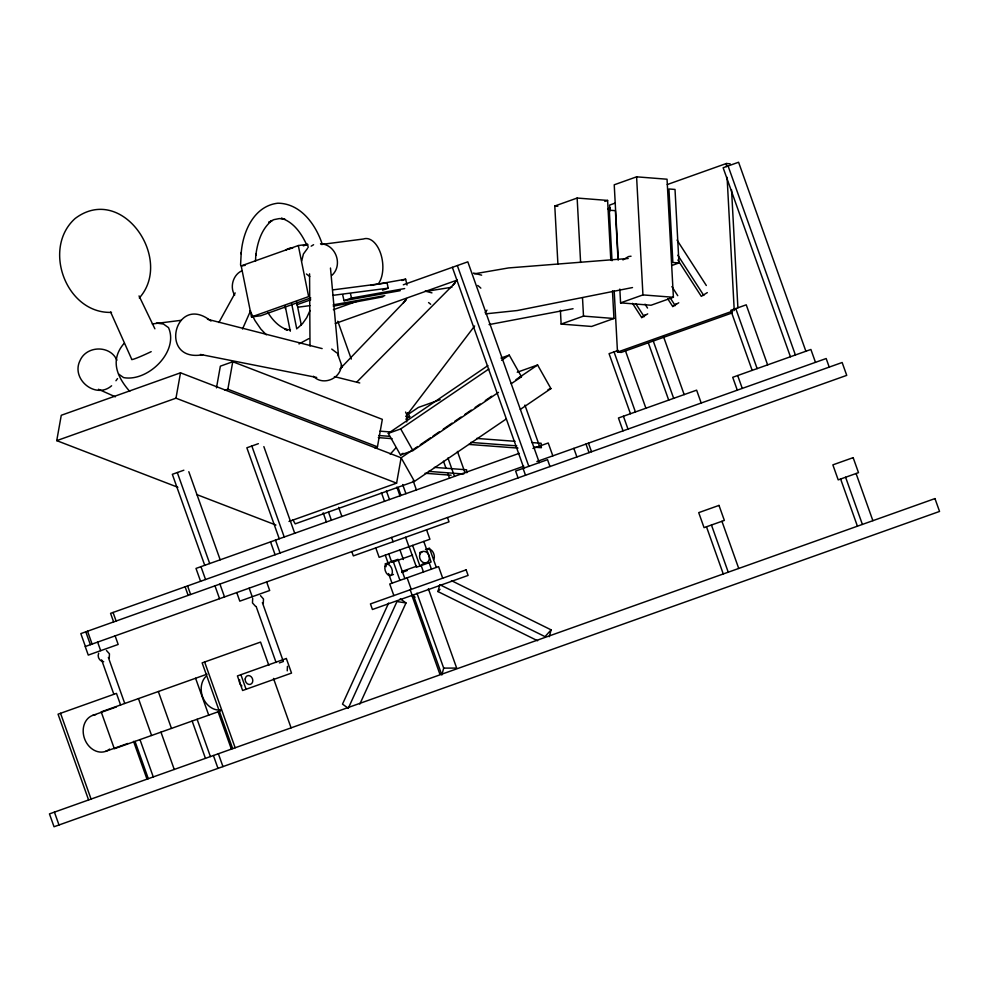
<?xml version="1.0" encoding="UTF-8"?>
<svg xmlns="http://www.w3.org/2000/svg" width="989" height="989" viewBox="0 0 989 989"><rect width="100%" height="100%" fill="white"/><g stroke="black" fill="none" stroke-linecap="round" stroke-linejoin="round"><path stroke-width="1.48" d="M406.677 421.92L406.763 414.675L405.589 412.054M309.569 273.817L310.002 346.076M241.155 253.913C242.49 232.341 253.679 205.996 277.822 203.202C300.668 203.351 315.874 224.664 322.327 244.444M240.562 265.052L241.242 252.38M255.483 261.269L255.879 253.889L255.805 255.422C257.437 242.589 261.43 228.83 272.024 220.51L268.748 222.364L273.879 219.645L279.355 218.581L285.005 219.224M177.872 487.293L56.744 440.637L61.269 415.281L180.505 372.816L401.126 457.783L414.453 481.396L506.281 418.953M56.744 440.637L175.98 398.184L180.505 372.816M216.48 387.861L220.349 366.165L232.761 361.739L382.335 419.348L377.439 446.818L374.67 447.807M225.109 390.198L227.866 389.221L232.761 361.739M288.998 521.463L396.601 483.151L401.126 457.783L417.704 446.509M98.677 653.247C96.971 656.894 99.666 661.468 103.697 661.703M109.247 658.353L109.458 653.84L106.441 650.478M301.732 260.861L303.413 254L307.579 248.326M252.69 598.394L252.479 602.919L255.496 606.282M263.272 603.513L263.482 599L260.466 595.625M341.279 365.151C341.057 378.75 322.797 386.279 313.414 376.24M287.243 670.839L287.453 666.326M537.62 640.761L437.954 591.57L439.808 584.697L545.013 636.632L551.108 629.857L451.441 580.654M416.938 593.116L443.69 668.107L441.848 674.968L413.538 595.65M549.266 636.718L551.108 629.857M250.563 310.781L242.503 329.028M388.64 603.018L342.503 704.131L348.276 708.285L396.972 601.547L405.997 602.944L359.848 704.069M310.039 310.484L306.701 317.692L302.572 323.576L297.813 327.989M218.89 322.525L235.172 292.929M124.008 343.467C109.878 359.996 116.764 376.562 129.72 391.397M115.948 380.74L117.543 378.564M331.81 275.412C343.344 265.2 335.914 244.332 320.523 243.714M403.252 303.079L406.59 298.542M452.937 285.388L457.103 279.714M405.75 416.517L474.658 325.962M485.104 312.561L486.996 310.126M139.313 297.961C174.015 259.266 121.993 183.101 75.152 218.482C41.723 248.338 66.3 313.983 111.51 312.376M390.21 454.186L395.934 447.819M437.954 591.57L439.994 589.308M406.145 299.927L339.833 369.045M454.989 283.064L356.757 382.1M632.49 303.314L641.688 317.58L645.211 314.725M641.688 317.58L647.696 313.847M667.723 298.74L672.743 306.528L676.266 303.672M672.743 306.528L678.751 302.782M677.885 260.02L701.3 296.354L707.308 292.608M408.16 414.379L418.359 407.443L440.167 399.68M405.861 419.163L409.681 416.567L407.53 412.747M498.481 392.386L412.92 450.576L400.496 455.002L388.281 433.355L487.898 365.609M388.281 433.355L400.706 428.929L488.826 369.008M501.596 360.317L509.261 355.113L521.475 376.76L511.264 383.707M400.496 455.002L403.055 453.259M420.263 444.778L430.462 437.843M433.009 436.1L439.388 431.773M443.22 429.164L452.146 423.094M454.693 421.363L461.072 417.024M464.904 414.416L471.271 410.089M475.103 407.48L480.209 404.019M485.302 400.545L491.681 396.206M515.924 379.727L537.596 364.99L550.922 388.603L520.313 409.421M241.625 270.924C233.008 274.954 229.609 287.131 234.677 295.105M311.189 246.162L313.587 244.716M111.609 385.772C95.661 399.741 70.578 379.034 80.097 360.453C86.649 345.408 110.447 345.025 116.887 360.243M622.922 259.922L628.472 256.584L631.044 256.213M308.828 338.634L298.999 343.949M310.769 297.936L260.775 315.738L251.503 316.937L241.192 265.893L298.319 245.544L307.591 244.345L308.197 247.349M303.314 245.865L307.591 244.345M557.92 264.273L554.792 206.009L577.143 198.047L607.605 200.421L610.819 260.218M619.831 289.072L620.573 302.869L651.034 305.242L673.398 297.281L667.043 179.219L636.595 176.833L614.231 184.795L618.273 259.934M251.503 316.937L308.642 296.601L298.319 245.544M296.663 304.822L310.707 299.815M604.811 201.41L607.605 200.421M615.356 203.029L609.595 205.082L609.916 211.201M667.254 184.547L726.346 163.506L730.154 163.803M342.664 294.809L344.061 300.705L351.503 298.048L404.674 288.565M401.905 280.505L405.626 279.182L407.023 285.067M607.679 208.852L610.3 207.925M382.558 290.173L388.17 288.182L387.095 282.854L333.503 289.802M333.367 309.705L356.856 301.336M403.302 284.795L467.809 261.825L539.302 462.605M382.867 296.861L333.293 306.157M335.308 323.502L457.227 280.097M671.704 265.547L678.961 262.963L675.017 189.443L668.923 188.973L672.866 262.481L678.961 262.963M560.392 310.274L561.134 324.071L583.498 316.109L613.946 318.495L612.463 290.89M620.573 302.869L642.937 294.907L673.398 297.281M183.855 470.208L172.333 474.312L204.735 565.312M258.376 443.678L246.854 447.782L279.257 538.77M500.978 358.055L509.261 355.113M613.946 318.495L591.595 326.457L561.134 324.071M517.247 372.235L537.596 364.99M406.924 417.543L409.681 416.567M518.718 377.736L521.475 376.76M618.236 350.403L609.063 353.666L630.45 413.723M614.194 290.84L617.495 352.109L732.8 311.041M732.293 312.883L621.302 352.405L617.495 352.109M548.017 389.641L550.922 388.603M414.453 481.396L295.204 523.861L292.991 519.93M519.225 453.333L195.995 568.428L200.582 581.285M532.947 448.437L548.24 442.998L552.826 455.855M523.811 466.19L110.57 613.341L113.624 621.92M536.866 461.542L826.174 358.525L829.227 367.104M425.468 549.538L429.436 548.116L436.31 567.414M386.612 564.336L389.505 563.297M392.398 562.271L412.561 555.089M419.657 552.567L422.501 551.553M390.593 575.487L393.486 574.448M402.164 571.358L416.629 566.215M422.204 564.225L426.469 562.704M401.682 572.495L407.27 570.505M207.047 674.177L101.199 711.87L114.328 748.747L220.176 711.066M92.781 715.356L116.381 706.95M279.393 662.914L283.349 661.505L262.382 602.622M105.6 751.38L127.816 743.468M152.294 323.947L180.987 320.337M632.503 287.552L517.185 310.546L485.55 313.859M489.061 324.59L573.051 308.716M370.69 285.413L405.626 279.182M344.061 300.705L400.261 290.667M333.157 304.859L384.808 295.637M474.386 273.829L508.581 267.932L628.188 258.488M426.296 291.335L451.936 287.23M202.733 354.742C157.708 362.753 174.855 292.101 210.991 321.066M288.145 248.771L292.657 248.19M321.252 244.481L363.408 239.004A25.034 14.279 82.6 0 1 380.777 253.889A25.034 14.279 82.6 0 1 378.119 284.127M241.192 265.893L245.161 265.373M333.046 295.328L388.17 288.182M297.689 307.233L309.94 305.638M443.69 668.107L456.671 668.082L428.373 588.776M379.949 431.167L390.692 431.97M476.661 438.424L515.034 441.304M531.921 442.565L541.131 443.257L541.379 447.708L533.701 447.139M378.663 435.506L389.406 436.31M470.764 442.417L516.814 445.866M378.305 437.62L392.114 438.659M468.873 444.42L517.989 448.104M434.369 467.377L466.598 469.8L466.771 472.767M428.472 471.37L463.779 474.015M425.047 473.261L451.132 475.214M554.792 206.009L557.833 206.244M290.469 329.918L284.832 329.288L287.305 329.93M156.435 323.069L163.445 324.033L168.501 327.619C179.182 351.738 147.682 382.137 123.613 377.6L118.544 374.027M200.458 354.458L316.69 377.464M334.381 376.611L359.761 382.966M207.455 319.262L322.142 348.585M473.471 273.051L481.643 275.165M425.146 291.1L431.958 292.868M283.769 218.89L281.296 218.248C293.782 222.105 301.608 233.763 306.813 245.074M227.866 389.221L377.439 446.818M175.98 398.184L396.601 483.151M196.613 494.512L275.919 525.048M287.379 329.782C278.849 327.013 272.568 319.991 267.908 312.611M98.455 389.27L115.367 396.812M415.108 597.22L411.647 594.723L439.845 674.078M400.224 598.79L405.997 602.944M306.405 273.99L309.792 276.549M331.723 349.068L336.952 353.011M266.313 334.801L260.812 329.028L255.026 320.634L250.032 310.855M677.045 240.092L706.319 285.512M677.861 255.236L703.785 295.476M671.89 286.6L677.749 295.686M670.208 297.862L675.215 305.638M645.026 304.155L647.535 308.049M635.803 303.722L644.173 316.703M400.706 428.929L412.92 450.576M139.041 295.921L154.89 328.805M110.632 312.054L131.722 359.267A17.295 1.137 -24.9 0 0 151.181 351.651M856.078 473.508L872.879 520.684M815.48 362.333L810.893 349.463L732.713 377.303L737.299 390.173M805.887 351.256L738.585 162.245L723.132 167.747L790.434 356.757M845.595 477.242L862.383 524.417M840.625 479.022L857.414 526.185M728.089 165.979L795.403 354.989M767.625 364.879L746.238 304.822L730.784 310.323L752.172 370.381M735.754 308.556L757.141 368.613M737.683 375.536L742.269 388.405M701.201 403.018L696.627 390.161L618.446 418.001L623.021 430.858M663.446 336.445L684.165 394.599M721.933 521.277L738.734 568.452M652.963 340.179L673.67 398.332M648.512 343.393L668.7 400.1M711.45 525.011L728.238 572.186M706.48 526.778L723.268 573.954M625.53 351.021L645.904 408.222M614.033 351.899L635.42 411.956M623.416 416.233L627.99 429.09M588.467 443.171L591.521 451.75M585.983 444.049L589.036 452.628M573.843 448.376L576.896 456.955M549.983 466.536L547.535 459.675L515.615 471.048L518.063 477.91M524.899 405.07L539.5 446.101M457.326 265.559L528.818 466.338M452.356 267.339L523.849 468.106M523.07 468.39L525.505 475.252M457.425 451.417L464.978 472.643M447.943 457.981L454.495 476.377M443.48 461.171L446.002 468.242M448.017 473.904L449.525 478.144M447.485 517.531L449.018 521.821L353.333 555.892L351.812 551.602M413.155 480.79L416.418 489.938M426.568 529.807L429.931 539.24L379.146 557.326L375.783 547.894M442.701 578.182L438.584 566.61L389.728 584.005L393.857 595.576M423.787 541.428L431.117 562.012L416.456 567.241L409.125 546.657M402.671 484.523L405.923 493.672M428.966 562.271L431.414 569.157M398.171 487.602L400.953 495.44M337.805 321.24L351.28 359.069M396.873 487.095L399.976 495.823M421.005 565.102L423.465 571.988M412.611 545.409L419.942 565.992M405.601 537.274L408.952 546.719M337.682 354.074L342.342 367.166M386.378 490.828L389.493 499.556M381.408 492.596L384.523 501.324M399.939 549.921L403.364 559.527M407.122 577.811L411.239 589.382M391.557 537.447L393.09 541.737M410.188 589.765L412.178 595.341M404.847 578.614L397.974 559.317L385.129 563.891L386.118 566.648M393.078 561.06L399.952 580.358M388.764 553.902L391.693 562.135M385.277 555.138L388.207 563.371M388.566 573.546L392.003 583.189M338.634 507.32L341.885 516.481M328.608 512.364L331.402 520.214M323.18 512.834L326.432 521.982M263.853 446.608L294.722 533.269M251.824 446.002L284.226 537.002M275.486 540.118L280.072 552.987M270.529 541.885L275.103 554.755M266.647 581.928L269.7 590.495L239.808 601.151L236.754 592.572M256.139 606.467L276.079 662.482M249.166 588.146L252.22 596.726M268.835 665.337L260.552 642.084L202.139 662.877L232.675 748.648M273.496 678.429L291.087 727.855M188.812 471.704L220.188 559.811M219.929 584.066L224.515 596.923M177.303 472.544L209.705 563.545M214.972 585.834L219.546 598.691M240.896 674.683L246.088 689.271M200.965 566.66L205.551 579.517M187.576 585.921L190.63 594.5M185.091 586.798L188.145 595.378M204.624 662L235.159 747.771M218.099 711.796L231.377 749.106M195.587 678.256L208.728 715.134M218.371 753.742L222.958 766.611M213.401 755.509L217.988 768.379M197.12 719.275L210.41 756.573M192.15 721.043L205.44 758.353M158.327 691.521L171.468 728.411M160.96 732.144L174.249 769.454M113.055 612.451L116.109 621.03M138.46 698.605L151.589 735.482M115.12 635.878L118.173 644.457L88.268 655.101L85.215 646.534L846.732 375.363L842.146 362.506L80.826 633.603L85.4 646.46M139.981 739.611L153.27 776.921M108.37 657.462L124.738 703.426M135.023 741.379L148.301 778.689M120.609 705.021L116.467 693.388L58.054 714.182L88.59 799.953M133.552 741.354L147.002 779.159M97.639 642.108L100.693 650.688M101.607 659.873L113.871 694.34M87.539 631.205L92.113 644.074M85.783 631.823L90.37 644.692M60.539 713.304L91.075 799.075M54.42 812.13L58.994 824.987M350.465 293.634L351.503 298.048M296.564 301.62L301.348 325.294M291.681 303.771L296.762 328.929M285.215 306.071L290.296 331.228M284.894 306.157L285.438 308.815M330.474 268.019L338.535 356.213M731.551 189.839L737.893 307.764M726.346 163.506L726.507 166.56M727.088 177.291L734.246 310.534M636.595 176.833L642.937 294.907M618.026 259.687L615.393 210.669L609.298 210.2L612.018 260.737M577.143 198.047L580.605 262.444M582.509 297.714L583.498 316.109M285.574 250.192A25.034 14.279 82.6 0 1 290.902 248.301M477.736 285.462A20.942 10.582 41.1 0 1 480.839 288.145M428.558 302.56A20.942 11.398 40.2 0 1 430.672 304.278M241.885 685.97A4.549 3.709 70.4 0 1 239.721 679.9M220.621 710.028A19.125 15.589 70.4 0 1 203.202 698.308A19.125 15.589 70.4 0 1 205.65 676.711M109.606 749.069A19.125 15.589 70.4 0 1 84.844 739.475A19.125 15.589 70.4 0 1 95.76 714.676M428.558 549.389A5.922 3.424 70.4 0 1 433.33 552.752A5.922 3.424 70.4 0 1 433.615 559.675M466.116 569.849L370.442 603.92L372.433 609.496L468.106 575.425L466.116 569.849M286.34 658.501L237.422 675.932L242.614 690.507L291.532 673.089L286.34 658.501M719.003 505.404L698.716 512.636L704.057 527.644L724.356 520.424L719.003 505.404M853.148 457.647L832.862 464.867L838.202 479.875L858.501 472.655L853.148 457.647M934.964 498.58L49.45 813.898L54.036 826.755L939.55 511.437L934.964 498.58M245.198 678.961A4.549 3.709 70.4 0 0 250.514 684.314A4.549 3.709 70.4 0 0 251.255 676.797A4.549 3.709 70.4 0 0 245.198 678.961M420.14 553.692A5.922 4.821 70.4 0 0 424.578 562.902A5.922 4.821 70.4 0 0 428.732 554.804A5.922 4.821 70.4 0 0 420.14 553.692M385.067 566.19A5.922 3.424 70.4 0 0 389.196 575.499A5.922 3.424 70.4 0 0 391.545 568.045A5.922 3.424 70.4 0 0 385.067 566.19"/></g></svg>
